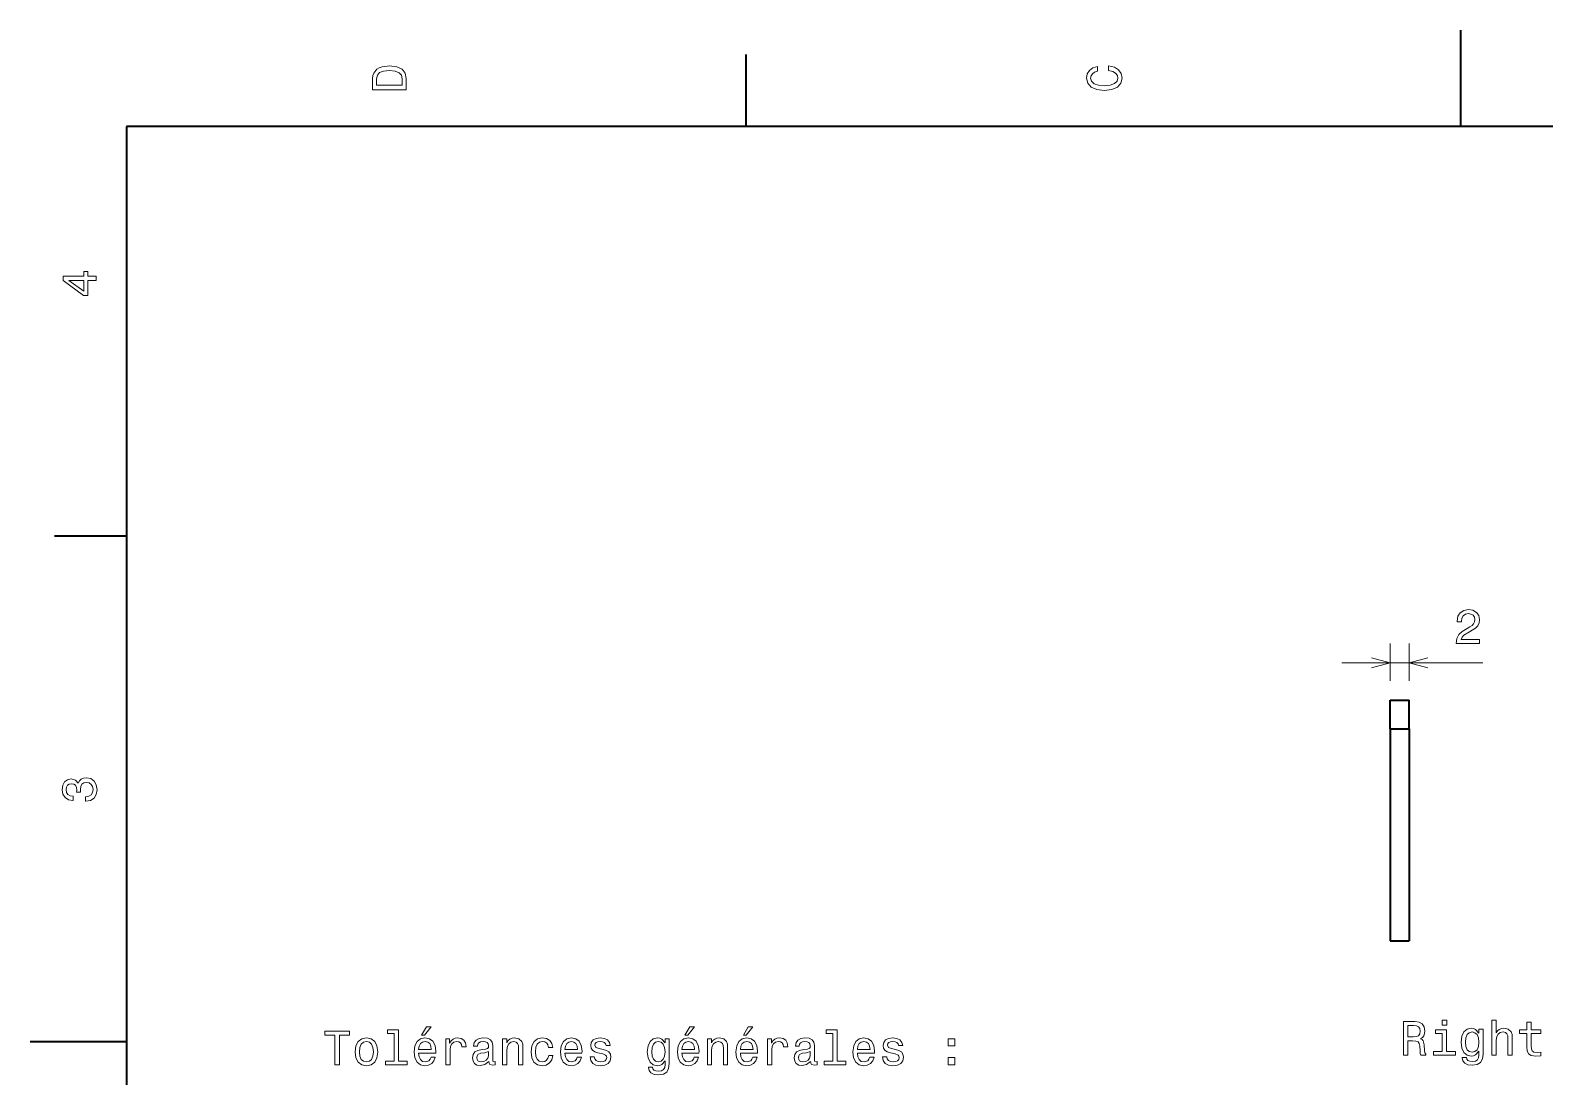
# Model space of a CAD drawing. Extents: x 0 to 297, y 0 to 210.
# Drawn here: x 0 to 157.2, y 101.4 to 210 of the extents above; entities that cross this region are included whole.
import ezdxf

# ---------------------------------------------------------------- set-up
doc = ezdxf.new("R2010")
doc.units = 0

msp = doc.modelspace()

# ---------------------------------------------------------------- linework, layer by layer
at = {"color": 7, "lineweight": 35, "ltscale": 0.25}
for p, q in [((148.5, 200), (148.5, 210)), ((10, 105), (0, 105))]:
    msp.add_line(p, q, dxfattribs=at)
at = {"color": 7, "lineweight": 35, "ltscale": 0.1875}
for p, q in [((74.300003, 200), (74.300003, 207.5)), ((10, 157.5), (2.5, 157.5))]:
    msp.add_line(p, q, dxfattribs=at)
at = {"color": 7, "lineweight": 35}
for p, q in [((287, 200), (10, 200)), ((10, 200), (10, 10)), ((141.141357, 137.484879), (141.141357, 115.484879)), ((143.141357, 137.484879), (143.141357, 115.484879))]:
    msp.add_line(p, q, dxfattribs=at)
at = {"color": 7, "lineweight": 13, "ltscale": 0.096663}
for p, q in [((141.141357, 142.484879), (141.141357, 146.35141)), ((143.141357, 142.484879), (143.141357, 146.35141))]:
    msp.add_line(p, q, dxfattribs=at)
at = {"color": 7, "lineweight": 13, "ltscale": 0.365797}
msp.add_line((136.141357, 144.35141), (150.773224, 144.35141), dxfattribs=at)
at = {"color": 7, "lineweight": 35, "ltscale": 0.05}
for p, q in [((141.141357, 140.484879), (143.141357, 140.484879)), ((141.141357, 137.484879), (143.141357, 137.484879)), ((141.141357, 115.484879), (143.141357, 115.484879))]:
    msp.add_line(p, q, dxfattribs=at)
at = {"color": 7, "lineweight": 35, "ltscale": 0.075}
for p, q in [((141.141357, 137.484879), (141.141357, 140.484879)), ((143.141357, 137.484879), (143.141357, 140.484879))]:
    msp.add_line(p, q, dxfattribs=at)
at = {"color": 7, "lineweight": 13}
for points in [[(35.533215, 204.994965), (35.533215, 203.829971), (39.033215, 203.829971), (39.033215, 204.994965), (38.922264, 205.544678), (38.584366, 205.953171), (38.034657, 206.205338), (37.283215, 206.296112), (36.516644, 206.215424), (36.21405, 206.114563), (35.971977, 205.973343), (35.644165, 205.56485), (35.563473, 205.297562)], [(111.93206, 205.817017), (112.35569, 205.716141), (112.658287, 205.549713), (112.844887, 205.317734), (112.905403, 205.045395), (112.814629, 204.71759), (112.54229, 204.460388), (112.098488, 204.28891), (111.483215, 204.233429), (110.872986, 204.28891), (110.424141, 204.455338), (110.151802, 204.71254), (110.055984, 205.045395), (110.106415, 205.287476), (110.247627, 205.494247), (110.474571, 205.655624), (110.787247, 205.766571), (110.787247, 206.245682), (110.308144, 206.094391), (109.94503, 205.832138), (109.718086, 205.474075), (109.637398, 205.045395), (109.763474, 204.510818), (110.116501, 204.10231), (110.696472, 203.840057), (111.483215, 203.749283), (112.269958, 203.840057), (112.84993, 204.10231), (113.208, 204.510818), (113.329041, 205.045395), (113.233215, 205.51442), (112.965927, 205.892654), (112.527161, 206.159943), (111.93206, 206.301163)], [(35.951801, 204.959656), (36.027451, 205.342941), (36.259438, 205.605194), (36.672985, 205.761536), (37.283215, 205.811966), (37.873272, 205.756485), (38.286816, 205.600143), (38.533936, 205.332855), (38.614628, 204.959656), (38.614628, 204.298996), (35.951801, 204.298996)], [(6.833213, 184.02739), (6.833213, 184.481277), (5.965778, 184.481277), (5.965778, 184.98056), (5.56232, 184.98056), (5.56232, 184.481277), (3.408862, 184.481277), (3.408862, 184.022339), (5.521974, 182.489197), (5.965778, 182.489197), (5.965778, 184.02739)], [(5.56232, 182.912827), (3.993876, 184.02739), (5.56232, 184.02739)], [(148.024673, 146.35141), (150.430298, 146.35141), (150.430298, 146.785141), (148.528992, 146.785141), (148.634903, 147.022171), (148.816452, 147.218857), (149.376251, 147.57692), (149.673813, 147.728226), (150.006653, 147.945084), (150.243698, 148.197235), (150.379852, 148.494781), (150.430298, 148.832687), (150.344559, 149.256317), (150.107529, 149.589172), (149.744415, 149.80098), (149.275391, 149.876633), (148.791245, 149.790894), (148.42308, 149.553864), (148.18605, 149.175629), (148.105362, 148.676346), (148.105362, 148.605743), (148.564301, 148.605743), (148.564301, 148.646088), (148.60968, 148.989029), (148.74585, 149.24118), (148.962708, 149.402573), (149.250183, 149.458038), (149.542679, 149.407608), (149.759537, 149.28154), (149.900757, 149.084839), (149.951187, 148.837723), (149.915878, 148.605743), (149.820053, 148.409058), (149.658676, 148.237579), (149.436768, 148.086288), (149.139221, 147.924911), (148.644989, 147.612228), (148.297012, 147.279373), (148.09024, 146.875916), (148.024673, 146.366547)], [(5.73379, 129.979111), (5.769093, 129.979111), (6.253242, 130.059799), (6.616354, 130.296829), (6.848343, 130.670029), (6.934078, 131.164276), (6.848343, 131.688766), (6.626441, 132.082138), (6.273415, 132.334305), (5.819525, 132.425079), (5.521974, 132.384735), (5.279899, 132.273788), (5.0933, 132.092224), (4.957133, 131.850143), (4.684798, 132.177963), (4.251081, 132.293961), (3.857709, 132.218307), (3.560158, 132.00145), (3.373559, 131.648422), (3.307997, 131.164276), (3.388689, 130.710388), (3.610591, 130.362396), (3.963617, 130.135452), (4.432637, 130.059799), (4.46794, 130.059799), (4.46794, 130.508652), (4.145173, 130.548996), (3.913184, 130.680115), (3.771974, 130.891937), (3.721542, 131.189484), (3.761888, 131.451736), (3.867795, 131.643372), (4.039265, 131.759369), (4.271254, 131.804764), (4.518372, 131.759369), (4.684798, 131.638336), (4.785663, 131.426514), (4.815922, 131.139053), (4.810879, 130.942368), (5.209294, 130.942368), (5.199208, 131.189484), (5.244596, 131.507217), (5.365634, 131.744247), (5.56232, 131.885452), (5.819525, 131.935883), (6.112032, 131.880417), (6.328891, 131.734161), (6.465058, 131.502167), (6.510447, 131.194534), (6.460014, 130.876801), (6.308718, 130.644821), (6.066643, 130.498566), (5.73379, 130.443085)], [(142.534729, 103.62825), (143.003754, 103.62825), (143.003754, 105.105919), (143.482849, 105.105919), (143.835876, 105.09079), (144.057785, 105.02018), (144.178818, 104.853752), (144.229248, 104.556206), (144.254471, 104.10231), (144.284729, 103.804764), (144.345245, 103.62825), (144.874786, 103.62825), (144.874786, 103.724068), (144.758789, 103.86528), (144.718445, 104.127533), (144.683151, 104.692368), (144.597412, 105.110962), (144.481415, 105.242081), (144.299866, 105.337906), (144.501587, 105.463982), (144.642792, 105.640495), (144.733582, 105.862396), (144.76384, 106.129692), (144.693237, 106.553322), (144.491501, 106.871048), (144.158646, 107.062691), (143.704758, 107.12825), (142.534729, 107.12825)], [(147.023209, 107.24929), (146.554184, 107.24929), (146.554184, 106.744965), (147.023209, 106.744965)], [(151.723495, 103.62825), (152.167297, 103.62825), (152.167297, 105.19165), (152.212677, 105.549721), (152.358932, 105.811966), (152.585876, 105.973351), (152.888474, 106.033867), (153.130554, 105.983437), (153.281845, 105.847267), (153.357498, 105.620323), (153.382706, 105.317734), (153.382706, 103.62825), (153.826523, 103.62825), (153.826523, 105.408508), (153.806335, 105.766579), (153.715561, 106.064133), (153.418015, 106.336464), (152.954041, 106.432281), (152.701874, 106.39698), (152.485016, 106.301163), (152.303467, 106.149864), (152.167297, 105.943092), (152.167297, 107.24929), (151.723495, 107.24929)], [(155.354614, 105.867447), (155.354614, 104.510818), (155.384872, 104.072052), (155.526077, 103.769463), (155.808502, 103.592949), (156.287613, 103.532433), (156.812103, 103.557648), (156.812103, 103.940933), (156.428818, 103.910667), (156.080841, 103.951019), (155.894241, 104.077095), (155.813553, 104.28891), (155.798416, 104.586464), (155.798416, 105.867447), (156.812103, 105.867447), (156.812103, 106.245682), (155.798416, 106.245682), (155.798416, 107.037476), (155.354614, 107.037476), (155.354614, 106.245682), (154.588043, 106.245682), (154.588043, 105.867447)], [(31.627438, 102.62825), (32.091415, 102.62825), (32.091415, 105.70462), (33.150494, 105.70462), (33.150494, 106.12825), (30.563318, 106.12825), (30.563318, 105.70462), (31.627438, 105.70462)], [(33.720379, 103.979836), (33.801071, 103.364563), (34.033058, 102.910667), (34.401215, 102.62825), (34.895451, 102.532433), (35.384644, 102.62825), (35.7528, 102.905624), (35.984787, 103.35952), (36.070522, 103.979836), (35.984787, 104.595108), (35.7528, 105.054039), (35.384644, 105.331421), (34.895451, 105.432281), (34.401215, 105.331421), (34.033058, 105.048996), (33.801071, 104.595108)], [(37.770088, 105.876091), (37.770088, 103.00145), (36.857265, 103.00145), (36.857265, 102.62825), (39.121674, 102.62825), (39.121674, 103.00145), (38.213894, 103.00145), (38.213894, 106.24929), (37.074123, 106.24929), (37.074123, 105.876091)], [(40.311874, 103.853752), (42.087093, 103.853752), (42.092136, 104.060524), (42.011444, 104.640495), (41.789543, 105.074219), (41.436516, 105.336464), (40.967495, 105.432281), (40.508564, 105.331421), (40.155537, 105.048996), (39.928593, 104.590065), (39.8479, 103.984879), (39.92355, 103.364563), (40.150494, 102.910667), (40.498474, 102.62825), (40.952366, 102.532433), (41.345737, 102.597992), (41.668503, 102.769463), (41.905537, 103.041794), (42.041702, 103.404907), (41.602943, 103.404907), (41.512165, 103.203178), (41.381042, 103.05188), (41.007843, 102.930847), (40.720379, 102.98632), (40.503517, 103.162834), (40.362309, 103.450294), (40.311874, 103.838623)], [(40.619514, 105.70462), (40.917065, 105.70462), (41.618073, 106.561966), (41.123837, 106.561966)], [(43.125999, 102.62825), (43.569801, 102.62825), (43.569801, 104.176521), (43.615189, 104.549721), (43.751358, 104.817009), (43.973259, 104.978394), (44.270809, 105.033867), (44.492714, 104.998566), (44.659138, 104.897705), (44.760002, 104.726234), (44.795307, 104.494247), (45.244156, 104.494247), (45.183636, 104.902748), (45.017208, 105.195251), (44.73983, 105.371765), (44.361588, 105.432281), (44.104385, 105.391937), (43.882481, 105.291077), (43.685795, 105.119606), (43.529457, 104.887619), (43.529457, 105.336464), (43.125999, 105.336464)], [(47.604385, 102.981277), (47.604385, 102.966148), (47.629601, 102.794678), (47.705246, 102.673637), (48.022972, 102.57782), (48.270088, 102.618164), (48.270088, 102.961105), (48.164185, 102.945976), (48.022972, 103.011536), (47.997757, 103.213264), (47.997757, 104.61528), (47.937237, 104.973351), (47.760727, 105.22551), (47.453087, 105.376808), (47.019371, 105.432281), (46.595741, 105.371765), (46.283058, 105.200294), (46.086372, 104.933006), (46.020813, 104.579979), (46.020813, 104.549721), (46.419228, 104.549721), (46.454529, 104.761536), (46.565479, 104.912834), (46.747036, 105.003609), (47.004242, 105.03891), (47.251358, 105.013695), (47.427872, 104.938049), (47.533779, 104.806923), (47.569084, 104.625366), (47.548908, 104.413551), (47.468216, 104.307648), (47.266487, 104.25721), (46.888245, 104.216866), (46.454529, 104.126091), (46.146893, 103.964706), (45.965336, 103.712547), (45.909859, 103.339348), (45.960293, 103.006493), (46.116631, 102.759377), (46.368793, 102.603035), (46.716774, 102.547562), (47.185799, 102.653465)], [(49.031616, 102.62825), (49.475422, 102.62825), (49.475422, 104.19165), (49.520813, 104.549721), (49.667065, 104.811966), (49.894009, 104.973351), (50.196602, 105.033867), (50.438679, 104.983437), (50.589973, 104.847267), (50.665623, 104.620323), (50.690842, 104.317734), (50.690842, 102.62825), (51.134644, 102.62825), (51.134644, 104.408508), (51.114471, 104.766579), (51.023693, 105.064133), (50.726143, 105.336464), (50.262165, 105.432281), (50.004959, 105.39698), (49.788101, 105.301163), (49.601501, 105.139778), (49.455246, 104.92292), (49.455246, 105.336464), (49.031616, 105.336464)], [(53.792427, 104.438766), (54.231186, 104.438766), (54.140408, 104.842224), (53.92355, 105.15995), (53.585655, 105.356636), (53.146893, 105.432281), (52.662743, 105.331421), (52.294586, 105.048996), (52.062599, 104.590065), (51.981907, 103.974792), (52.057556, 103.364563), (52.2845, 102.910667), (52.64257, 102.62825), (53.131763, 102.532433), (53.565483, 102.608078), (53.903378, 102.819893), (54.135365, 103.152748), (54.236229, 103.59655), (53.812599, 103.59655), (53.73695, 103.314133), (53.595741, 103.10231), (53.394012, 102.971191), (53.146893, 102.930847), (52.839256, 102.996407), (52.617355, 103.198135), (52.481186, 103.525948), (52.435799, 103.989922), (52.481186, 104.44381), (52.622398, 104.771622), (52.849342, 104.973351), (53.146893, 105.043953), (53.409142, 104.998566), (53.605827, 104.882576), (53.73695, 104.690933)], [(55.491993, 103.853752), (57.267208, 103.853752), (57.272251, 104.060524), (57.191559, 104.640495), (56.969658, 105.074219), (56.616631, 105.336464), (56.147614, 105.432281), (55.688679, 105.331421), (55.335655, 105.048996), (55.108707, 104.590065), (55.028015, 103.984879), (55.103664, 103.364563), (55.330608, 102.910667), (55.678593, 102.62825), (56.132484, 102.532433), (56.525856, 102.597992), (56.848621, 102.769463), (57.085655, 103.041794), (57.221817, 103.404907), (56.783058, 103.404907), (56.69228, 103.203178), (56.561157, 103.05188), (56.187958, 102.930847), (55.900494, 102.98632), (55.683636, 103.162834), (55.542427, 103.450294), (55.491993, 103.838623)], [(59.466057, 104.206779), (59.03738, 104.307648), (58.719658, 104.423637), (58.61375, 104.660667), (58.644009, 104.827095), (58.749916, 104.948135), (58.921387, 105.023781), (59.168503, 105.054039), (59.405537, 105.023781), (59.592136, 104.933006), (59.713173, 104.796837), (59.763603, 104.61528), (60.197323, 104.61528), (60.197323, 104.625366), (60.121674, 104.953178), (59.914902, 105.210381), (59.592136, 105.371765), (59.168503, 105.432281), (58.73983, 105.371765), (58.427151, 105.205338), (58.230465, 104.958221), (58.169945, 104.645538), (58.215332, 104.342949), (58.356544, 104.131134), (58.588531, 103.979836), (58.92643, 103.873924), (59.420666, 103.752892), (59.723259, 103.626808), (59.803951, 103.525948), (59.834213, 103.374649), (59.788822, 103.188049), (59.667786, 103.046837), (59.4711, 102.956062), (59.208851, 102.925804), (58.931473, 102.956062), (58.729744, 103.061966), (58.593575, 103.233437), (58.538101, 103.470467), (58.109428, 103.470467), (58.180031, 103.067009), (58.386803, 102.774506), (58.714615, 102.597992), (59.168503, 102.532433), (59.64257, 102.597992), (59.990551, 102.774506), (60.202366, 103.056923), (60.278015, 103.425079), (60.222542, 103.742805), (60.0662, 103.959663), (59.808994, 104.100876)], [(66.319801, 102.74929), (66.319801, 105.336464), (65.896164, 105.336464), (65.896164, 104.897705), (65.548187, 105.29612), (65.336365, 105.39698), (65.099335, 105.432281), (64.67067, 105.331421), (64.337814, 105.048996), (64.120956, 104.595108), (64.045303, 103.984879), (64.120956, 103.369606), (64.337814, 102.91571), (64.67067, 102.62825), (65.099335, 102.532433), (65.341415, 102.567734), (65.543144, 102.658508), (65.896164, 103.041794), (65.896164, 102.658508), (65.85582, 102.355919), (65.744873, 102.139053), (65.533051, 102.012978), (65.215332, 101.96759), (64.937958, 101.997849), (64.741272, 102.073494), (64.625275, 102.20462), (64.589973, 102.381134), (64.161301, 102.381134), (64.161301, 102.360962), (64.22686, 102.038193), (64.428589, 101.79612), (64.751358, 101.639778), (65.190117, 101.584305), (65.714615, 101.65995), (66.062592, 101.871765), (66.259277, 102.239922)], [(67.636078, 103.853752), (69.411301, 103.853752), (69.416336, 104.060524), (69.335648, 104.640495), (69.113747, 105.074219), (68.760719, 105.336464), (68.291702, 105.432281), (67.832764, 105.331421), (67.479736, 105.048996), (67.252792, 104.590065), (67.172104, 103.984879), (67.247757, 103.364563), (67.474701, 102.910667), (67.822678, 102.62825), (68.276566, 102.532433), (68.669945, 102.597992), (68.992706, 102.769463), (69.229736, 103.041794), (69.365906, 103.404907), (68.927147, 103.404907), (68.836365, 103.203178), (68.705246, 103.05188), (68.332047, 102.930847), (68.044586, 102.98632), (67.827728, 103.162834), (67.686508, 103.450294), (67.636078, 103.838623)], [(67.943718, 105.70462), (68.241272, 105.70462), (68.942276, 106.561966), (68.448044, 106.561966)], [(70.283775, 102.62825), (70.727577, 102.62825), (70.727577, 104.19165), (70.772964, 104.549721), (70.91922, 104.811966), (71.146164, 104.973351), (71.448761, 105.033867), (71.690834, 104.983437), (71.842133, 104.847267), (71.917786, 104.620323), (71.942993, 104.317734), (71.942993, 102.62825), (72.386803, 102.62825), (72.386803, 104.408508), (72.366623, 104.766579), (72.275848, 105.064133), (71.978302, 105.336464), (71.514328, 105.432281), (71.257118, 105.39698), (71.04026, 105.301163), (70.853661, 105.139778), (70.707405, 104.92292), (70.707405, 105.336464), (70.283775, 105.336464)], [(73.70813, 103.853752), (75.483337, 103.853752), (75.488388, 104.060524), (75.407692, 104.640495), (75.185791, 105.074219), (74.832764, 105.336464), (74.363747, 105.432281), (73.904816, 105.331421), (73.551788, 105.048996), (73.324844, 104.590065), (73.244148, 103.984879), (73.319794, 103.364563), (73.546738, 102.910667), (73.89473, 102.62825), (74.348618, 102.532433), (74.741989, 102.597992), (75.064758, 102.769463), (75.301788, 103.041794), (75.437958, 103.404907), (74.999191, 103.404907), (74.908417, 103.203178), (74.77729, 103.05188), (74.404091, 102.930847), (74.116623, 102.98632), (73.899765, 103.162834), (73.75856, 103.450294), (73.70813, 103.838623)], [(74.015762, 105.70462), (74.313309, 105.70462), (75.01432, 106.561966), (74.520081, 106.561966)], [(76.522247, 102.62825), (76.966049, 102.62825), (76.966049, 104.176521), (77.011444, 104.549721), (77.147606, 104.817009), (77.369507, 104.978394), (77.667053, 105.033867), (77.888962, 104.998566), (78.055389, 104.897705), (78.15625, 104.726234), (78.191559, 104.494247), (78.640396, 104.494247), (78.57988, 104.902748), (78.413452, 105.195251), (78.136078, 105.371765), (77.757835, 105.432281), (77.500633, 105.391937), (77.278732, 105.291077), (77.082047, 105.119606), (76.925705, 104.887619), (76.925705, 105.336464), (76.522247, 105.336464)], [(81.000626, 102.981277), (81.000626, 102.966148), (81.025848, 102.794678), (81.101494, 102.673637), (81.41922, 102.57782), (81.666336, 102.618164), (81.666336, 102.961105), (81.560425, 102.945976), (81.41922, 103.011536), (81.393997, 103.213264), (81.393997, 104.61528), (81.333481, 104.973351), (81.156967, 105.22551), (80.849335, 105.376808), (80.415619, 105.432281), (79.991989, 105.371765), (79.679306, 105.200294), (79.48262, 104.933006), (79.417053, 104.579979), (79.417053, 104.549721), (79.815475, 104.549721), (79.850777, 104.761536), (79.961731, 104.912834), (80.14328, 105.003609), (80.400482, 105.03891), (80.647606, 105.013695), (80.82412, 104.938049), (80.930023, 104.806923), (80.965332, 104.625366), (80.94516, 104.413551), (80.864464, 104.307648), (80.662735, 104.25721), (80.284492, 104.216866), (79.850777, 104.126091), (79.543137, 103.964706), (79.361588, 103.712547), (79.306107, 103.339348), (79.356537, 103.006493), (79.512878, 102.759377), (79.765045, 102.603035), (80.113022, 102.547562), (80.582047, 102.653465)], [(83.310425, 105.876091), (83.310425, 103.00145), (82.397606, 103.00145), (82.397606, 102.62825), (84.662018, 102.62825), (84.662018, 103.00145), (83.754234, 103.00145), (83.754234, 106.24929), (82.614464, 106.24929), (82.614464, 105.876091)], [(85.852219, 103.853752), (87.627426, 103.853752), (87.632477, 104.060524), (87.551781, 104.640495), (87.32988, 105.074219), (86.976852, 105.336464), (86.507835, 105.432281), (86.048904, 105.331421), (85.695877, 105.048996), (85.468933, 104.590065), (85.388237, 103.984879), (85.463882, 103.364563), (85.690826, 102.910667), (86.038818, 102.62825), (86.492706, 102.532433), (86.886078, 102.597992), (87.208847, 102.769463), (87.445877, 103.041794), (87.582047, 103.404907), (87.14328, 103.404907), (87.052505, 103.203178), (86.921379, 103.05188), (86.54818, 102.930847), (86.260712, 102.98632), (86.043854, 103.162834), (85.902649, 103.450294), (85.852219, 103.838623)], [(89.826279, 104.206779), (89.397598, 104.307648), (89.07988, 104.423637), (88.973969, 104.660667), (89.004227, 104.827095), (89.110138, 104.948135), (89.281609, 105.023781), (89.528725, 105.054039), (89.765762, 105.023781), (89.952362, 104.933006), (90.073395, 104.796837), (90.123825, 104.61528), (90.557541, 104.61528), (90.557541, 104.625366), (90.481895, 104.953178), (90.275124, 105.210381), (89.952362, 105.371765), (89.528725, 105.432281), (89.100052, 105.371765), (88.787369, 105.205338), (88.590683, 104.958221), (88.530167, 104.645538), (88.575562, 104.342949), (88.716766, 104.131134), (88.948753, 103.979836), (89.286652, 103.873924), (89.780884, 103.752892), (90.083481, 103.626808), (90.164169, 103.525948), (90.194427, 103.374649), (90.149048, 103.188049), (90.028008, 103.046837), (89.831322, 102.956062), (89.569077, 102.925804), (89.291695, 102.956062), (89.089966, 103.061966), (88.953796, 103.233437), (88.898323, 103.470467), (88.46965, 103.470467), (88.540253, 103.067009), (88.747025, 102.774506), (89.074837, 102.597992), (89.528725, 102.532433), (90.002792, 102.597992), (90.350769, 102.774506), (90.562592, 103.056923), (90.638237, 103.425079), (90.582764, 103.742805), (90.426422, 103.959663), (90.16922, 104.100876)], [(95.267921, 104.585022), (95.963882, 104.585022), (95.963882, 105.336464), (95.267921, 105.336464)], [(143.573639, 106.699577), (143.881271, 106.669319), (144.098129, 106.573494), (144.234299, 106.39698), (144.279694, 106.119606), (144.229248, 105.827095), (144.093094, 105.650581), (143.861099, 105.559807), (143.543381, 105.534592), (143.003754, 105.534592), (143.003754, 106.699577)], [(147.008072, 104.00145), (147.008072, 106.245682), (145.868301, 106.245682), (145.868301, 105.867447), (146.56427, 105.867447), (146.56427, 104.00145), (145.656494, 104.00145), (145.656494, 103.62825), (147.925934, 103.62825), (147.925934, 104.00145)], [(150.795532, 103.74929), (150.795532, 106.336464), (150.371902, 106.336464), (150.371902, 105.897705), (150.023926, 106.29612), (149.812103, 106.39698), (149.575073, 106.432281), (149.146408, 106.331421), (148.813553, 106.048996), (148.596695, 105.595108), (148.521042, 104.984879), (148.596695, 104.369606), (148.813553, 103.91571), (149.146408, 103.62825), (149.575073, 103.532433), (149.817154, 103.567734), (150.018875, 103.658508), (150.371902, 104.041794), (150.371902, 103.658508), (150.331558, 103.355919), (150.220612, 103.139053), (150.008789, 103.012978), (149.691071, 102.96759), (149.413696, 102.997849), (149.21701, 103.073494), (149.101013, 103.20462), (149.065704, 103.381134), (148.637039, 103.381134), (148.637039, 103.360962), (148.702591, 103.038193), (148.904327, 102.79612), (149.227097, 102.639778), (149.665848, 102.584305), (150.190353, 102.65995), (150.53833, 102.871765), (150.735016, 103.239922)], [(148.97998, 104.984879), (149.02536, 105.433723), (149.16153, 105.766579), (149.373352, 105.963264), (149.655762, 106.033867), (149.953323, 105.963264), (150.175217, 105.766579), (150.311386, 105.433723), (150.361816, 104.984879), (150.311386, 104.525948), (150.175217, 104.198135), (149.953323, 103.996407), (149.655762, 103.930847), (149.373352, 103.996407), (149.16153, 104.198135), (149.02536, 104.530991)], [(34.174267, 103.984879), (34.219658, 104.438766), (34.360867, 104.766579), (34.587814, 104.968307), (34.895451, 105.03891), (35.198044, 104.968307), (35.424988, 104.771622), (35.5662, 104.438766), (35.616631, 103.984879), (35.5662, 103.525948), (35.424988, 103.193092), (35.198044, 102.991364), (34.895451, 102.925804), (34.587814, 102.991364), (34.360867, 103.193092), (34.219658, 103.525948)], [(40.311874, 104.226952), (40.367352, 104.574936), (40.503517, 104.832138), (40.710293, 104.98848), (40.982628, 105.043953), (41.249916, 104.98848), (41.456688, 104.832138), (41.582771, 104.574936), (41.628159, 104.226952)], [(47.553951, 103.576378), (47.493431, 103.314133), (47.33205, 103.112396), (47.089973, 102.981277), (46.792427, 102.93589), (46.600784, 102.961105), (46.464615, 103.041794), (46.37888, 103.183006), (46.353664, 103.379692), (46.373837, 103.556206), (46.454529, 103.682281), (46.777294, 103.823494), (47.185799, 103.88401), (47.553951, 104.005051)], [(55.491993, 104.226952), (55.54747, 104.574936), (55.683636, 104.832138), (55.890408, 104.98848), (56.162743, 105.043953), (56.430031, 104.98848), (56.636803, 104.832138), (56.762886, 104.574936), (56.808273, 104.226952)], [(64.504242, 103.984879), (64.549622, 104.433723), (64.685791, 104.766579), (64.897614, 104.963264), (65.180031, 105.033867), (65.477585, 104.963264), (65.699478, 104.766579), (65.835648, 104.433723), (65.886078, 103.984879), (65.835648, 103.525948), (65.699478, 103.198135), (65.477585, 102.996407), (65.180031, 102.930847), (64.897614, 102.996407), (64.685791, 103.198135), (64.549622, 103.530991)], [(67.636078, 104.226952), (67.691559, 104.574936), (67.827728, 104.832138), (68.0345, 104.98848), (68.306831, 105.043953), (68.574127, 104.98848), (68.780899, 104.832138), (68.906975, 104.574936), (68.952362, 104.226952)], [(73.70813, 104.226952), (73.763596, 104.574936), (73.899765, 104.832138), (74.106537, 104.98848), (74.378876, 105.043953), (74.646164, 104.98848), (74.852936, 104.832138), (74.979019, 104.574936), (75.024406, 104.226952)], [(80.950195, 103.576378), (80.889679, 103.314133), (80.728302, 103.112396), (80.486221, 102.981277), (80.188675, 102.93589), (79.997025, 102.961105), (79.860863, 103.041794), (79.775131, 103.183006), (79.749908, 103.379692), (79.770081, 103.556206), (79.850777, 103.682281), (80.173538, 103.823494), (80.582047, 103.88401), (80.950195, 104.005051)], [(85.852219, 104.226952), (85.907684, 104.574936), (86.043854, 104.832138), (86.250626, 104.98848), (86.522964, 105.043953), (86.790253, 104.98848), (86.997025, 104.832138), (87.123108, 104.574936), (87.168495, 104.226952)], [(95.267921, 102.62825), (95.963882, 102.62825), (95.963882, 103.379692), (95.267921, 103.379692)]]:
    msp.add_lwpolyline(points, close=True, dxfattribs=at)
for points in [[(139.209503, 143.833786), (141.141357, 144.35141), (139.209503, 144.869049)], [(145.073212, 144.869049), (143.141357, 144.35141), (145.073212, 143.833786)]]:
    msp.add_lwpolyline(points, dxfattribs=at)

doc.saveas('drawing.dxf')
